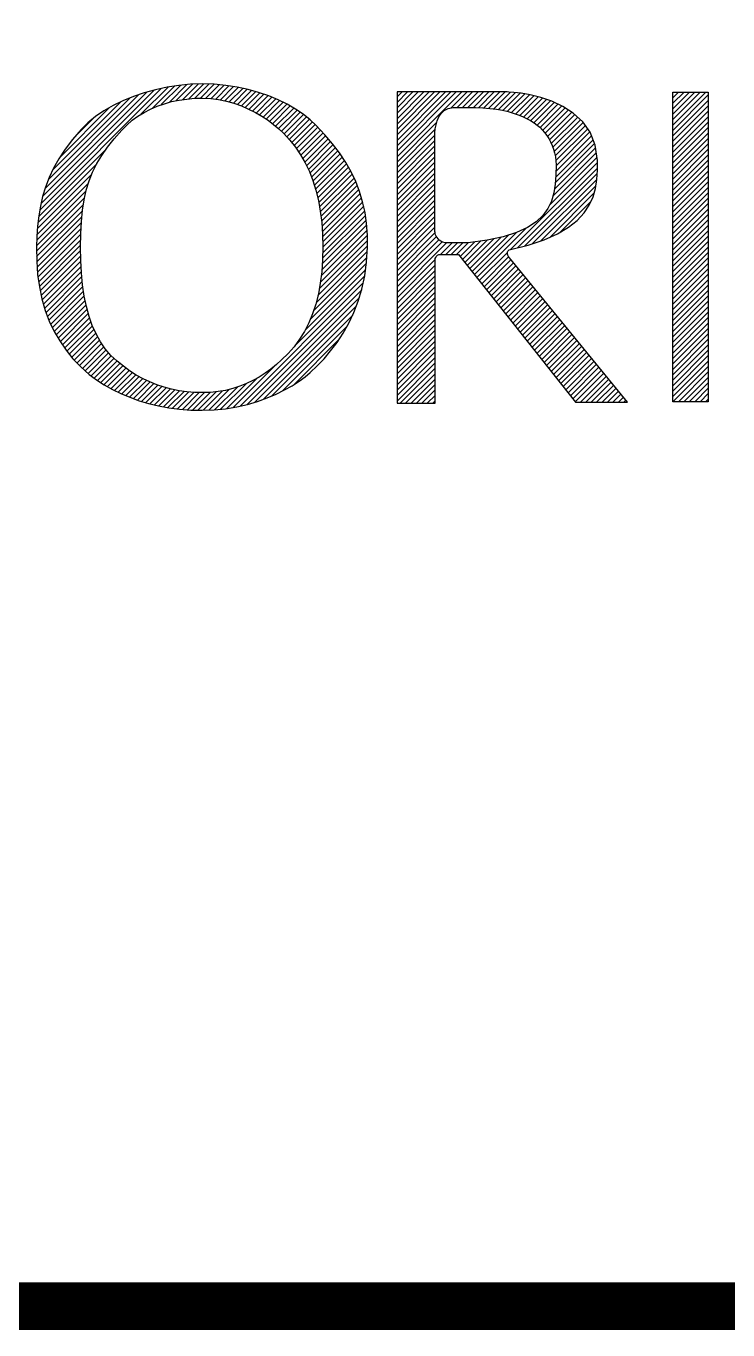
# Model space of a CAD drawing. Header units: millimetres. Extents: x 0 to 841, y 0 to 594.
# Drawn here: x 384.94 to 390.85, y 15.16 to 26.14 of the extents above; entities that cross this region are included whole.
import ezdxf

# ---------------------------------------------------------------- set-up
doc = ezdxf.new("R2010")
doc.units = ezdxf.units.MM
doc.header["$LTSCALE"] = 0.2
doc.layers.add('A1_図面枠', color=7, linetype='Continuous')
doc.layers.add('PTM', color=3, linetype='Continuous')

# ---------------------------------------------------------------- blocks, each defined once
blk = doc.blocks.new('block森村-2')
at = {"color": 0, "linetype": 'Continuous'}
for p, q in [((6209.4, 926), (6321.2, 1037.8)), ((6210.6, 932.2), (6314.7, 1036.3)), ((6212.2, 938.7), (6307.8, 1034.4)), ((6214.3, 945.9), (6300.5, 1032.1)), ((6295.5, 1030.4), (6285.9, 1026.5)), ((6305.5, 1033.8), (6295.5, 1030.4)), ((6302.4, 1014.1), (6327.4, 1039.1)), ((6315.9, 1036.6), (6305.5, 1033.8)), ((6313, 1019.6), (6333.3, 1040)), ((6326.5, 1038.9), (6315.9, 1036.6)), ((6321.2, 1022.9), (6339.1, 1040.7)), ((6337.2, 1040.6), (6326.5, 1038.9)), ((6328.4, 1025), (6344.6, 1041.3)), ((6334.9, 1026.6), (6350, 1041.7)), ((6347.9, 1041.6), (6337.2, 1040.6)), ((6340.9, 1027.6), (6355.2, 1041.8)), ((6346.6, 1028.3), (6360.2, 1041.9)), ((6358.7, 1041.9), (6347.9, 1041.6)), ((6352.1, 1028.8), (6365, 1041.7)), ((6357.2, 1028.9), (6369.9, 1041.6)), ((6369.7, 1041.6), (6358.7, 1041.9)), ((6362.1, 1028.8), (6374.4, 1041.2)), ((6366.9, 1028.6), (6379, 1040.7)), ((6380.4, 1040.6), (6369.7, 1041.6)), ((6371.3, 1028), (6383.4, 1040.1)), ((6375.6, 1027.3), (6387.7, 1039.5)), ((6379.7, 1026.5), (6392, 1038.8)), ((6390.9, 1039), (6380.4, 1040.6)), ((6383.7, 1025.4), (6396.1, 1037.9)), ((6387.5, 1024.3), (6400.2, 1037)), ((6401, 1036.8), (6390.9, 1039)), ((6391.2, 1023), (6404.2, 1036)), ((6394.9, 1021.7), (6408.1, 1034.9)), ((6398.4, 1020.2), (6411.9, 1033.7)), ((6410.7, 1034.1), (6401, 1036.8)), ((6401.8, 1018.6), (6415.6, 1032.4)), ((6405.1, 1017), (6419.3, 1031.2)), ((6420, 1031), (6410.7, 1034.1)), ((6428.7, 1027.3), (6420, 1031)), ((6537.9, 975.1), (6597.4, 1034.6)), ((6537.9, 980.1), (6592.4, 1034.6)), ((6537.9, 985.1), (6587.4, 1034.6)), ((6537.9, 990.1), (6582.4, 1034.6)), ((6537.9, 995.1), (6577.4, 1034.6)), ((6537.9, 1000.1), (6572.5, 1034.6)), ((6537.9, 1005.1), (6567.5, 1034.6)), ((6537.9, 1010), (6562.5, 1034.6)), ((6537.9, 1015), (6557.5, 1034.6)), ((6537.9, 1020), (6552.5, 1034.6)), ((6537.9, 1025), (6547.5, 1034.6)), ((6537.9, 1030), (6542.5, 1034.6)), ((6587.8, 1020.1), (6602.4, 1034.6)), ((6593.2, 1020.4), (6607.4, 1034.6)), ((6598.2, 1020.4), (6612.4, 1034.6)), ((6603.1, 1020.4), (6617.4, 1034.6)), ((6608.1, 1020.4), (6622.3, 1034.6)), ((6613, 1020.3), (6627.3, 1034.6)), ((6617.7, 1020), (6632.3, 1034.6)), ((6622.3, 1019.6), (6637.3, 1034.6)), ((6626.8, 1019.1), (6642.1, 1034.4)), ((6631.1, 1018.4), (6646.7, 1034)), ((6635.3, 1017.6), (6651.1, 1033.5)), ((6639.3, 1016.7), (6655.4, 1032.7)), ((6643.3, 1015.6), (6659.6, 1032)), ((6647, 1014.4), (6663.7, 1031)), ((6791.5, 1004.2), (6821.7, 1034.4)), ((6791.5, 1009.2), (6816.7, 1034.4)), ((6791.5, 1014.2), (6811.7, 1034.4)), ((6791.5, 1019.2), (6806.8, 1034.4)), ((6791.5, 1024.2), (6801.8, 1034.4)), ((6791.5, 1029.2), (6796.8, 1034.4)), ((6791.5, 1034.2), (6791.8, 1034.4)), ((6791.5, 1034.4), (6824, 1034.4)), ((6791.5, 749.9), (6791.5, 1034.4)), ((6791.5, 999.2), (6824, 1031.8)), ((6824, 1034.4), (6824, 749.9)), ((6217.3, 953.8), (6292.6, 1029.2)), ((6221.4, 962.9), (6283.9, 1025.5)), ((6227.8, 974.4), (6273.7, 1020.2)), ((6276.9, 1022), (6268.4, 1017.2)), ((6285.9, 1026.5), (6276.9, 1022)), ((6305.3, 1015.8), (6311.3, 1018.9)), ((6311.3, 1018.9), (6317.5, 1021.5)), ((6317.5, 1021.5), (6324, 1023.8)), ((6324, 1023.8), (6330.7, 1025.7)), ((6330.7, 1025.7), (6337.6, 1027.1)), ((6337.6, 1027.1), (6344.6, 1028.1)), ((6344.6, 1028.1), (6351.8, 1028.8)), ((6351.8, 1028.8), (6359.2, 1029)), ((6359.2, 1029), (6366.6, 1028.6)), ((6366.6, 1028.6), (6373.8, 1027.7)), ((6373.8, 1027.7), (6381, 1026.2)), ((6381, 1026.2), (6388, 1024.2)), ((6388, 1024.2), (6394.8, 1021.7)), ((6394.8, 1021.7), (6401.4, 1018.8)), ((6401.4, 1018.8), (6407.7, 1015.6)), ((6408.4, 1015.2), (6422.9, 1029.7)), ((6411.6, 1013.4), (6426.4, 1028.3)), ((6414.7, 1011.5), (6429.9, 1026.7)), ((6417.7, 1009.5), (6433.2, 1025.1)), ((6420.6, 1007.5), (6436.6, 1023.5)), ((6423.5, 1005.4), (6439.8, 1021.7)), ((6426.2, 1003.2), (6442.9, 1019.8)), ((6437, 1023.3), (6428.7, 1027.3)), ((6444.6, 1018.8), (6437, 1023.3)), ((6451.6, 1014.1), (6444.6, 1018.8)), ((6581.4, 1017.6), (6585, 1019.4)), ((6585, 1019.4), (6589.4, 1020.4)), ((6589.4, 1020.4), (6610.1, 1020.4)), ((6610.1, 1020.4), (6616.9, 1020.1)), ((6616.9, 1020.1), (6623.3, 1019.5)), ((6623.3, 1019.5), (6629.3, 1018.7)), ((6629.3, 1018.7), (6634.9, 1017.7)), ((6650.7, 1013), (6667.7, 1030)), ((6654.2, 1011.5), (6671.6, 1028.9)), ((6657.5, 1009.9), (6675.3, 1027.7)), ((6660.7, 1008.1), (6679, 1026.4)), ((6663.8, 1006.2), (6682.5, 1024.9)), ((6666.7, 1004.1), (6685.9, 1023.4)), ((6669.4, 1001.9), (6689.3, 1021.8)), ((6671.9, 999.4), (6692.5, 1019.9)), ((6791.5, 994.2), (6824, 1026.8)), ((6791.5, 989.3), (6824, 1021.8)), ((6241.1, 992.6), (6259.3, 1010.8)), ((6260.6, 1011.9), (6253.6, 1006.2)), ((6268.4, 1017.2), (6260.6, 1011.9)), ((6289.4, 1004.2), (6294.3, 1008.5)), ((6294.3, 1008.5), (6299.7, 1012.4)), ((6299.7, 1012.4), (6305.3, 1015.8)), ((6407.7, 1015.6), (6413.7, 1012.2)), ((6413.7, 1012.2), (6419.3, 1008.5)), ((6419.3, 1008.5), (6424.5, 1004.6)), ((6429, 1000.9), (6446, 1017.9)), ((6431.6, 998.5), (6449, 1015.9)), ((6434.1, 996), (6451.9, 1013.9)), ((6436.5, 993.4), (6454.7, 1011.7)), ((6438.9, 990.9), (6457.5, 1009.5)), ((6441.1, 988.1), (6460.1, 1007.1)), ((6458, 1009), (6451.6, 1014.1)), ((6463.6, 1003.8), (6458, 1009)), ((6537.9, 970.1), (6574.5, 1006.7)), ((6573.8, 1004.3), (6574.9, 1008.1)), ((6574.9, 1008.1), (6576.5, 1011.7)), ((6576.5, 1011.7), (6578.6, 1014.9)), ((6578.6, 1014.9), (6581.4, 1017.6)), ((6634.9, 1017.7), (6640, 1016.5)), ((6640, 1016.5), (6644.8, 1015.2)), ((6644.8, 1015.2), (6649.2, 1013.6)), ((6649.2, 1013.6), (6653.3, 1012)), ((6653.3, 1012), (6657.1, 1010.1)), ((6657.1, 1010.1), (6660.6, 1008.2)), ((6660.6, 1008.2), (6663.9, 1006.1)), ((6674.2, 996.6), (6695.5, 1018)), ((6676.2, 993.7), (6698.6, 1016)), ((6678.1, 990.6), (6701.4, 1013.9)), ((6679.7, 987.2), (6704, 1011.5)), ((6681.2, 983.7), (6706.6, 1009.1)), ((6682.4, 979.9), (6709.1, 1006.6)), ((6791.5, 984.3), (6824, 1016.8)), ((6791.5, 979.3), (6824, 1011.8)), ((6791.5, 974.3), (6824, 1006.8)), ((6247.6, 1000.2), (6239.7, 991)), ((6253.6, 1006.2), (6247.6, 1000.2)), ((6277.8, 991.6), (6284.8, 999.6)), ((6284.8, 999.6), (6289.4, 1004.2)), ((6424.5, 1004.6), (6429.3, 1000.6)), ((6429.3, 1000.6), (6433.6, 996.6)), ((6433.6, 996.6), (6439.3, 990.4)), ((6443.3, 985.3), (6462.7, 1004.7)), ((6445.5, 982.5), (6465.1, 1002.1)), ((6447.5, 979.5), (6467.5, 999.6)), ((6449.5, 976.5), (6469.9, 997)), ((6451.3, 973.3), (6472.3, 994.3)), ((6471.5, 995.3), (6463.6, 1003.8)), ((6478.6, 986.9), (6471.5, 995.3)), ((6537.9, 965.1), (6573.1, 1000.3)), ((6537.9, 960.2), (6572.6, 994.9)), ((6572.6, 994.1), (6572.7, 997.1)), ((6572.7, 997.1), (6573.1, 1000.6)), ((6573.1, 1000.6), (6573.8, 1004.3)), ((6663.9, 1006.1), (6666.9, 1004)), ((6666.9, 1004), (6669.2, 1002.1)), ((6669.2, 1002.1), (6671.5, 999.8)), ((6671.5, 999.8), (6673.6, 997.4)), ((6673.6, 997.4), (6675.6, 994.7)), ((6675.6, 994.7), (6677.5, 991.7)), ((6683.3, 975.8), (6711.1, 1003.7)), ((6683.9, 971.5), (6713.2, 1000.7)), ((6684.1, 966.6), (6715.3, 997.8)), ((6791.5, 969.3), (6824, 1001.8)), ((6791.5, 964.3), (6824, 996.8)), ((6239.7, 991), (6232.9, 982)), ((6266.4, 976.3), (6271.8, 983.9)), ((6271.8, 983.9), (6277.8, 991.6)), ((6439.3, 990.4), (6444.5, 983.9)), ((6444.5, 983.9), (6449.2, 976.9)), ((6453.1, 970.1), (6474.6, 991.6)), ((6454.7, 966.8), (6476.9, 988.9)), ((6456.4, 963.4), (6479.1, 986.2)), ((6457.9, 959.9), (6481.3, 983.4)), ((6485, 978.5), (6478.6, 986.9)), ((6537.9, 955.2), (6572.7, 989.9)), ((6537.9, 950.2), (6572.7, 985)), ((6572.6, 991.7), (6572.6, 994.1)), ((6572.7, 990.1), (6572.6, 991.7)), ((6572.7, 989.5), (6572.7, 990.1)), ((6677.5, 991.7), (6679.1, 988.6)), ((6679.1, 988.6), (6680.5, 985.4)), ((6680.5, 985.4), (6681.8, 982)), ((6682.6, 945.2), (6720.5, 983.1)), ((6683.4, 951), (6719.6, 987.2)), ((6683.8, 956.4), (6718.2, 990.7)), ((6684, 961.6), (6716.8, 994.3)), ((6791.5, 959.3), (6824, 991.8)), ((6791.5, 954.3), (6824, 986.9)), ((6208.5, 920.1), (6270.5, 982.1)), ((6227.1, 973.2), (6222.2, 964.5)), ((6232.9, 982), (6227.1, 973.2)), ((6261.9, 968.7), (6266.4, 976.3)), ((6449.2, 976.9), (6453.5, 969.4)), ((6459.3, 956.4), (6483.4, 980.5)), ((6460.7, 952.8), (6485.5, 977.6)), ((6461.9, 949), (6487.5, 974.6)), ((6463.1, 945.2), (6489.5, 971.6)), ((6490.7, 969.9), (6485, 978.5)), ((6537.9, 945.2), (6572.7, 980)), ((6537.9, 940.2), (6572.7, 975)), ((6678.4, 931), (6721.7, 974.3)), ((6681.2, 938.9), (6721.1, 978.7)), ((6681.8, 982), (6682.8, 978.5)), ((6682.8, 978.5), (6683.5, 974.9)), ((6683.5, 974.9), (6683.9, 971.3)), ((6683.9, 971.3), (6684.1, 967.6)), ((6791.5, 949.3), (6824, 981.9)), ((6791.5, 944.4), (6824, 976.9)), ((6791.5, 939.4), (6824, 971.9)), ((6207.3, 909), (6257.2, 958.9)), ((6207.9, 914.5), (6261.8, 968.4)), ((6222.2, 964.5), (6218.1, 955.9)), ((6254.8, 952.8), (6258, 960.9)), ((6258, 960.9), (6261.9, 968.7)), ((6453.5, 969.4), (6457.3, 961.5)), ((6457.3, 961.5), (6460.6, 953.1)), ((6464.1, 941.2), (6491.4, 968.6)), ((6465.1, 937.2), (6493.3, 965.4)), ((6466, 933.1), (6495.1, 962.2)), ((6466.7, 928.9), (6496.7, 958.9)), ((6495.7, 961.2), (6490.7, 969.9)), ((6499.9, 952.3), (6495.7, 961.2)), ((6537.9, 935.2), (6572.7, 970)), ((6537.9, 930.2), (6572.7, 965)), ((6537.9, 925.2), (6572.7, 960)), ((6642, 889.6), (6722.1, 969.7)), ((6648.7, 891.4), (6722.1, 964.7)), ((6655.4, 893.1), (6721.9, 959.5)), ((6684, 958.5), (6683.4, 949.9)), ((6684.1, 967.6), (6684, 958.5)), ((6791.5, 934.4), (6824, 966.9)), ((6791.5, 929.4), (6824, 961.9)), ((6207, 903.6), (6254.2, 950.9)), ((6214.7, 947.2), (6212.1, 938.5)), ((6218.1, 955.9), (6214.7, 947.2)), ((6252.2, 944.4), (6254.8, 952.8)), ((6460.6, 953.1), (6463.4, 944.2)), ((6467.5, 924.7), (6498.4, 955.5)), ((6468, 920.2), (6500, 952.2)), ((6468.6, 915.8), (6501.4, 948.6)), ((6503.5, 943.2), (6499.9, 952.3)), ((6537.9, 920.2), (6572.7, 955.1)), ((6537.9, 915.3), (6572.7, 950.1)), ((6662.6, 895.3), (6721.5, 954.2)), ((6670.1, 897.8), (6720.6, 948.3)), ((6683.4, 949.9), (6682.1, 941.9)), ((6791.5, 924.4), (6824, 956.9)), ((6791.5, 919.4), (6824, 951.9)), ((6791.5, 914.4), (6824, 946.9)), ((6206.6, 893.2), (6250.6, 937.3)), ((6206.7, 898.4), (6252.1, 943.7)), ((6212.1, 938.5), (6210.1, 929.7)), ((6248.7, 925.9), (6250.2, 935.5)), ((6250.2, 935.5), (6252.2, 944.4)), ((6463.4, 944.2), (6465.7, 934.8)), ((6465.7, 934.8), (6467.4, 924.9)), ((6469, 911.2), (6502.8, 945)), ((6469.3, 906.5), (6504, 941.3)), ((6469.6, 901.8), (6505.2, 937.4)), ((6506.3, 933.7), (6503.5, 943.2)), ((6537.9, 910.3), (6572.7, 945.1)), ((6537.9, 905.3), (6572.7, 940.1)), ((6537.9, 900.3), (6572.7, 935.1)), ((6678.6, 901.2), (6719.1, 941.8)), ((6682.1, 941.9), (6680, 934.3)), ((6791.5, 909.4), (6824, 942)), ((6791.5, 904.4), (6824, 937)), ((6206.6, 888.2), (6249.6, 931.2)), ((6206.6, 883.3), (6248.7, 925.4)), ((6210.1, 929.7), (6208.6, 920.7)), ((6247.7, 915.6), (6248.7, 925.9)), ((6467.4, 924.9), (6468.7, 914.5)), ((6469.7, 896.9), (6506.4, 933.6)), ((6469.7, 886.9), (6508.2, 925.4)), ((6469.8, 892), (6507.3, 929.5)), ((6508.5, 923.9), (6506.3, 933.7)), ((6510, 913.8), (6508.5, 923.9)), ((6537.9, 895.3), (6572.7, 930.1)), ((6537.9, 890.3), (6572.7, 925.1)), ((6676.7, 927.4), (6672, 921)), ((6680, 934.3), (6676.7, 927.4)), ((6688.3, 906), (6716.2, 933.9)), ((6791.5, 899.5), (6824, 932)), ((6791.5, 894.5), (6824, 927)), ((6206.7, 878.4), (6248.1, 919.8)), ((6207.5, 911.4), (6206.9, 901.9)), ((6207, 873.7), (6247.6, 914.4)), ((6208.6, 920.7), (6207.5, 911.4)), ((6247.1, 904.3), (6247.7, 915.6)), ((6468.7, 914.5), (6469.5, 903.5)), ((6468.8, 871.1), (6510.1, 912.4)), ((6469.2, 876.5), (6509.5, 916.8)), ((6469.5, 881.8), (6508.9, 921.2)), ((6510.7, 903.1), (6510, 913.8)), ((6537.9, 885.3), (6572.7, 920.1)), ((6537.9, 880.3), (6572.7, 915.1)), ((6665.8, 915.2), (6657.8, 910)), ((6672, 921), (6665.8, 915.2)), ((6791.5, 889.5), (6824, 922)), ((6791.5, 884.5), (6824, 917)), ((6791.5, 879.5), (6824, 912)), ((6206.9, 901.9), (6206.5, 892)), ((6207.4, 869.1), (6247.4, 909.1)), ((6207.9, 864.6), (6247.1, 903.9)), ((6208.5, 860.2), (6247.1, 898.8)), ((6247, 892.1), (6247.1, 904.3)), ((6467.5, 859.8), (6510.7, 903.1)), ((6468.2, 865.5), (6510.4, 907.7)), ((6469.5, 903.5), (6469.8, 892)), ((6510.8, 892), (6510.7, 903.1)), ((6537.9, 875.3), (6572.7, 910.2)), ((6537.9, 870.3), (6572.9, 905.4)), ((6537.9, 865.4), (6574.2, 901.7)), ((6537.9, 860.4), (6576.4, 898.8)), ((6572.7, 906.8), (6572.7, 906.9)), ((6572.8, 906.3), (6572.7, 906.8)), ((6572.9, 905.5), (6572.8, 906.3)), ((6573.1, 904.5), (6572.9, 905.5)), ((6573.4, 903.3), (6573.1, 904.5)), ((6574, 902.1), (6573.4, 903.3)), ((6574.7, 900.8), (6574, 902.1)), ((6575.6, 899.6), (6574.7, 900.8)), ((6576.8, 898.4), (6575.6, 899.6)), ((6600.3, 877.9), (6620.9, 898.5)), ((6602.5, 875.1), (6627.3, 899.9)), ((6604.7, 872.3), (6633.6, 901.2)), ((6606.9, 869.5), (6640.6, 903.2)), ((6609.1, 866.7), (6647.9, 905.5)), ((6611.3, 864), (6657, 909.6)), ((6635.5, 901.6), (6620.7, 898.5)), ((6647.8, 905.5), (6635.5, 901.6)), ((6657.8, 910), (6647.8, 905.5)), ((6791.5, 874.5), (6824, 907)), ((6791.5, 869.5), (6824, 902)), ((6206.5, 892), (6206.7, 879.2)), ((6209.1, 855.8), (6247, 893.7)), ((6209.9, 851.7), (6247, 888.8)), ((6247.2, 879.8), (6247, 892.1)), ((6463.5, 840.9), (6510.6, 887.9)), ((6465.2, 847.5), (6510.8, 893.2)), ((6466.4, 853.8), (6510.8, 898.1)), ((6469.8, 892), (6469.5, 880.5)), ((6510, 878.4), (6510.8, 892)), ((6537.9, 855.4), (6579.4, 896.9)), ((6537.9, 850.4), (6583.5, 896)), ((6578.2, 897.4), (6576.8, 898.4)), ((6577.8, 885.3), (6588.5, 896)), ((6580, 896.6), (6578.2, 897.4)), ((6582.2, 896), (6580, 896.6)), ((6603.3, 896), (6582.2, 896)), ((6582.7, 885.3), (6593.5, 896)), ((6587.7, 885.3), (6598.5, 896)), ((6592.7, 885.3), (6603.5, 896.1)), ((6595.9, 883.4), (6609.3, 896.9)), ((6598.1, 880.7), (6615.1, 897.7)), ((6620.7, 898.5), (6603.3, 896)), ((6613.5, 861.2), (6639.4, 887.1)), ((6791.5, 864.5), (6824, 897.1)), ((6791.5, 859.5), (6824, 892.1)), ((6791.5, 854.5), (6824, 887.1)), ((6206.7, 879.2), (6207.5, 867)), ((6210.8, 847.6), (6247.1, 883.9)), ((6211.7, 843.5), (6247.2, 879)), ((6247.8, 868.3), (6247.2, 879.8)), ((6458.2, 825.5), (6509.9, 877.2)), ((6461.2, 833.6), (6510.3, 882.6)), ((6469.5, 880.5), (6468.7, 869.4)), ((6508.3, 865.6), (6510, 878.4)), ((6537.9, 845.4), (6573, 880.5)), ((6537.9, 840.4), (6573, 875.5)), ((6615.8, 858.4), (6640.6, 883.3)), ((6618, 855.6), (6642.8, 880.5)), ((6620.2, 852.8), (6645.1, 877.7)), ((6622.4, 850), (6647.3, 875)), ((6791.5, 849.6), (6824, 882.1)), ((6791.5, 844.6), (6824, 877.1)), ((6207.5, 867), (6209.1, 855.4)), ((6212.8, 839.6), (6247.5, 874.3)), ((6214, 835.8), (6247.7, 869.5)), ((6215.2, 832), (6248.1, 864.9)), ((6248.8, 857.3), (6247.8, 868.3)), ((6444.3, 801.7), (6508.3, 865.7)), ((6453.7, 816), (6509.1, 871.5)), ((6468.7, 869.4), (6467.4, 859)), ((6505.7, 853.5), (6508.3, 865.6)), ((6537.9, 835.4), (6573, 870.5)), ((6537.9, 830.4), (6573, 865.5)), ((6624.6, 847.3), (6649.5, 872.2)), ((6626.8, 844.5), (6651.8, 869.5)), ((6629, 841.7), (6654, 866.7)), ((6631.2, 838.9), (6656.3, 864)), ((6791.5, 839.6), (6824, 872.1)), ((6791.5, 834.6), (6824, 867.1)), ((6209.1, 855.4), (6211.5, 844.4)), ((6216.6, 828.4), (6248.5, 860.4)), ((6217.9, 824.8), (6249, 855.9)), ((6219.5, 821.3), (6249.7, 851.5)), ((6250.3, 847), (6248.8, 857.3)), ((6393.6, 746), (6506.9, 859.3)), ((6400.1, 747.5), (6505.5, 852.9)), ((6467.4, 859), (6465.6, 849)), ((6502.3, 842.3), (6505.7, 853.5)), ((6537.9, 825.4), (6573, 860.5)), ((6537.9, 820.5), (6573, 855.5)), ((6633.4, 836.1), (6658.5, 861.3)), ((6635.6, 833.3), (6660.8, 858.5)), ((6637.8, 830.6), (6663, 855.8)), ((6640, 827.8), (6665.3, 853)), ((6791.5, 829.6), (6824, 862.1)), ((6791.5, 824.6), (6824, 857.1)), ((6791.5, 819.6), (6824, 852.2)), ((6211.5, 844.4), (6214.5, 833.9)), ((6221.1, 818), (6250.3, 847.2)), ((6222.7, 814.6), (6251.1, 843)), ((6224.5, 811.4), (6252, 838.9)), ((6252.3, 837.4), (6250.3, 847)), ((6407.1, 749.6), (6503.3, 845.7)), ((6463.2, 839.6), (6460.3, 830.7)), ((6465.6, 849), (6463.2, 839.6)), ((6498.2, 831.8), (6502.3, 842.3)), ((6537.9, 815.5), (6573, 850.6)), ((6537.9, 810.5), (6573, 845.6)), ((6537.9, 805.5), (6573, 840.6)), ((6642.2, 825), (6667.5, 850.3)), ((6644.4, 822.2), (6669.8, 847.5)), ((6646.6, 819.4), (6672, 844.8)), ((6648.8, 816.7), (6674.2, 842.1)), ((6651, 813.9), (6676.5, 839.3)), ((6791.5, 814.6), (6824, 847.2)), ((6791.5, 809.6), (6824, 842.2)), ((6214.5, 833.9), (6218.2, 824)), ((6226.3, 808.2), (6253, 834.9)), ((6228.2, 805.1), (6254, 831)), ((6230.3, 802.2), (6255.2, 827.1)), ((6254.8, 828.3), (6252.3, 837.4)), ((6257.7, 820), (6254.8, 828.3)), ((6414.7, 752.1), (6500.6, 838.1)), ((6422.9, 755.3), (6497.2, 829.6)), ((6460.3, 830.7), (6456.9, 822.4)), ((6493.5, 822), (6498.2, 831.8)), ((6537.9, 800.5), (6573, 835.6)), ((6537.9, 795.5), (6573, 830.6)), ((6653.3, 811.1), (6678.7, 836.6)), ((6655.5, 808.3), (6681, 833.8)), ((6657.7, 805.5), (6683.2, 831.1)), ((6659.9, 802.7), (6685.5, 828.3)), ((6791.5, 804.7), (6824, 837.2)), ((6791.5, 799.7), (6824, 832.2)), ((6791.5, 794.7), (6824, 827.2)), ((6218.2, 824), (6222.7, 814.6)), ((6232.3, 799.2), (6256.5, 823.4)), ((6234.4, 796.3), (6257.8, 819.7)), ((6236.6, 793.6), (6259.3, 816.3)), ((6261.2, 812.2), (6257.7, 820)), ((6432.2, 759.6), (6492.3, 819.7)), ((6456.9, 822.4), (6452.9, 814.6)), ((6488.4, 812.8), (6493.5, 822)), ((6537.9, 790.5), (6573, 825.6)), ((6537.9, 785.5), (6573, 820.6)), ((6537.9, 780.5), (6573, 815.6)), ((6662.1, 800), (6687.7, 825.6)), ((6664.3, 797.2), (6690, 822.8)), ((6666.5, 794.4), (6692.2, 820.1)), ((6668.7, 791.6), (6694.4, 817.4)), ((6791.5, 789.7), (6824, 822.2)), ((6791.5, 784.7), (6824, 817.2)), ((6222.7, 814.6), (6227.8, 805.8)), ((6227.8, 805.8), (6233.6, 797.4)), ((6238.9, 790.8), (6260.9, 812.8)), ((6241.2, 788.2), (6262.6, 809.6)), ((6243.7, 785.6), (6264.4, 806.4)), ((6246.1, 783.1), (6266.3, 803.3)), ((6265.2, 805), (6261.2, 812.2)), ((6269.7, 798.4), (6265.2, 805)), ((6448.4, 807.3), (6443.4, 800.5)), ((6443.6, 766), (6484.5, 807)), ((6452.9, 814.6), (6448.4, 807.3)), ((6476.9, 796.6), (6482.8, 804.4)), ((6482.8, 804.4), (6488.4, 812.8)), ((6537.9, 775.6), (6573, 810.6)), ((6537.9, 770.6), (6573, 805.7)), ((6670.9, 788.8), (6696.7, 814.6)), ((6673.1, 786), (6698.9, 811.9)), ((6675.3, 783.3), (6701.2, 809.1)), ((6677.5, 780.5), (6703.4, 806.4)), ((6679.7, 777.7), (6705.7, 803.6)), ((6791.5, 779.7), (6824, 812.2)), ((6791.5, 774.7), (6824, 807.3)), ((6233.6, 797.4), (6240, 789.5)), ((6248.6, 780.6), (6268.4, 800.4)), ((6251.2, 778.3), (6270.5, 797.5)), ((6253.9, 775.9), (6272.8, 794.9)), ((6256.7, 773.7), (6275.2, 792.2)), ((6274.9, 792.5), (6269.7, 798.4)), ((6280.6, 787.1), (6274.9, 792.5)), ((6437.9, 794.3), (6431.8, 788.5)), ((6443.4, 800.5), (6437.9, 794.3)), ((6470.8, 789.4), (6476.9, 796.6)), ((6537.9, 765.6), (6573, 800.7)), ((6537.9, 760.6), (6573, 795.7)), ((6537.9, 755.6), (6573, 790.7)), ((6681.9, 774.9), (6707.9, 800.9)), ((6684.1, 772.1), (6710.2, 798.1)), ((6686.3, 769.3), (6712.4, 795.4)), ((6688.5, 766.6), (6714.7, 792.7)), ((6791.5, 769.7), (6824, 802.3)), ((6791.5, 764.7), (6824, 797.3)), ((6791.5, 759.8), (6824, 792.3)), ((6240, 789.5), (6247.1, 782.1)), ((6247.1, 782.1), (6254.8, 775.1)), ((6259.6, 771.6), (6277.7, 789.8)), ((6262.5, 769.6), (6280.3, 787.3)), ((6265.5, 767.6), (6283, 785.1)), ((6268.6, 765.7), (6285.8, 782.9)), ((6271.8, 763.9), (6288.7, 780.8)), ((6275, 762.1), (6291.6, 778.7)), ((6286.3, 782.5), (6280.6, 787.1)), ((6292.1, 778.3), (6286.3, 782.5)), ((6387.3, 744.7), (6425.8, 783.2)), ((6421.9, 780), (6416.6, 776.2)), ((6427, 784.1), (6421.9, 780)), ((6431.8, 788.5), (6427, 784.1)), ((6458.2, 776.9), (6464.5, 782.9)), ((6464.5, 782.9), (6470.8, 789.4)), ((6537.9, 750.6), (6573, 785.7)), ((6540.8, 748.5), (6573, 780.7)), ((6690.8, 763.8), (6716.9, 789.9)), ((6693, 761), (6719.1, 787.2)), ((6695.2, 758.2), (6721.4, 784.4)), ((6697.4, 755.4), (6723.6, 781.7)), ((6699.6, 752.6), (6725.9, 778.9)), ((6791.5, 754.8), (6824, 787.3)), ((6791.6, 749.9), (6824, 782.3)), ((6254.8, 775.1), (6261.6, 770.2)), ((6261.6, 770.2), (6268.7, 765.6)), ((6278.2, 760.4), (6294.6, 776.7)), ((6281.6, 758.7), (6297.7, 774.8)), ((6285, 757.1), (6300.9, 773)), ((6288.5, 755.6), (6304.1, 771.3)), ((6292, 754.1), (6307.5, 769.6)), ((6298.2, 774.5), (6292.1, 778.3)), ((6295.6, 752.8), (6310.9, 768.1)), ((6304.4, 771.1), (6298.2, 774.5)), ((6310.7, 768.1), (6304.4, 771.1)), ((6317.2, 765.5), (6310.7, 768.1)), ((6381.3, 743.7), (6409.2, 771.5)), ((6405.4, 769.4), (6399.5, 766.6)), ((6411.1, 772.6), (6405.4, 769.4)), ((6416.6, 776.2), (6411.1, 772.6)), ((6441.5, 764.7), (6447.8, 768.8)), ((6447.8, 768.8), (6453.4, 772.8)), ((6453.4, 772.8), (6458.2, 776.9)), ((6545.8, 748.5), (6573, 775.7)), ((6550.8, 748.5), (6573, 770.7)), ((6701.8, 749.9), (6728.1, 776.2)), ((6706.5, 749.5), (6730.4, 773.4)), ((6711.4, 749.5), (6732.6, 770.7)), ((6716.4, 749.5), (6734.9, 768)), ((6796.6, 749.9), (6824, 777.3)), ((6801.6, 749.9), (6824, 772.3)), ((6806.6, 749.9), (6824, 767.3)), ((6268.7, 765.6), (6276.2, 761.3)), ((6276.2, 761.3), (6284, 757.5)), ((6284, 757.5), (6292.2, 754)), ((6299.3, 751.5), (6314.4, 766.6)), ((6303, 750.2), (6318, 765.2)), ((6306.9, 749.1), (6321.8, 764)), ((6310.8, 748), (6325.6, 762.8)), ((6314.8, 747), (6329.6, 761.8)), ((6323.9, 763.3), (6317.2, 765.5)), ((6318.8, 746.1), (6333.6, 760.9)), ((6323.1, 745.3), (6337.8, 760.1)), ((6330.6, 761.5), (6323.9, 763.3)), ((6327.3, 744.5), (6342.2, 759.4)), ((6337.6, 760.1), (6330.6, 761.5)), ((6331.6, 743.9), (6346.6, 758.9)), ((6336.1, 743.4), (6351.2, 758.5)), ((6344.7, 759.1), (6337.6, 760.1)), ((6340.6, 742.9), (6356.1, 758.4)), ((6351.9, 758.5), (6344.7, 759.1)), ((6345.2, 742.6), (6361, 758.3)), ((6350, 742.3), (6366.2, 758.5)), ((6359.2, 758.3), (6351.9, 758.5)), ((6354.8, 742.2), (6371.7, 759.1)), ((6366.5, 758.5), (6359.2, 758.3)), ((6359.8, 742.1), (6377.6, 760)), ((6364.9, 742.3), (6384, 761.4)), ((6373.5, 759.3), (6366.5, 758.5)), ((6370.1, 742.5), (6391.1, 763.4)), ((6380.3, 760.4), (6373.5, 759.3)), ((6375.7, 743.1), (6399.1, 766.4)), ((6386.9, 762.1), (6380.3, 760.4)), ((6393.3, 764.1), (6386.9, 762.1)), ((6399.5, 766.6), (6393.3, 764.1)), ((6418.5, 753.5), (6426.8, 757)), ((6426.8, 757), (6434.5, 760.8)), ((6434.5, 760.8), (6441.5, 764.7)), ((6555.8, 748.5), (6573, 765.7)), ((6560.7, 748.5), (6573, 760.8)), ((6565.7, 748.5), (6573, 755.8)), ((6721.4, 749.5), (6737.1, 765.2)), ((6726.4, 749.5), (6739.3, 762.5)), ((6731.4, 749.5), (6741.6, 759.7)), ((6736.4, 749.5), (6743.8, 757)), ((6811.6, 749.9), (6824, 762.3)), ((6816.6, 749.9), (6824, 757.4)), ((6292.2, 754), (6300.7, 750.9)), ((6300.7, 750.9), (6309.5, 748.3)), ((6309.5, 748.3), (6318.7, 746.1)), ((6318.7, 746.1), (6328.2, 744.4)), ((6328.2, 744.4), (6338, 743.1)), ((6338, 743.1), (6348.2, 742.3)), ((6369.7, 742.4), (6380.3, 743.5)), ((6380.3, 743.5), (6390.5, 745.3)), ((6390.5, 745.3), (6400.3, 747.5)), ((6400.3, 747.5), (6409.7, 750.3)), ((6409.7, 750.3), (6418.5, 753.5)), ((6570.7, 748.5), (6573, 750.8)), ((6741.4, 749.5), (6746.1, 754.2)), ((6746.4, 749.5), (6748.3, 751.5)), ((6824, 749.9), (6791.5, 749.9)), ((6821.6, 749.9), (6824, 752.4)), ((6348.2, 742.3), (6358.7, 742.1)), ((6358.7, 742.1), (6369.7, 742.4))]:
    blk.add_line(p, q, dxfattribs=at)
blk.add_lwpolyline([(6576.9, 885.2), (6577.4, 885.3), (6577.8, 885.3), (6578.1, 885.3), (6578.2, 885.3), (6594.5, 885.3), (6702, 749.5), (6749.9, 749.5), (6641.4, 882.2), (6640.5, 883.5), (6639.9, 884.6), (6639.5, 885.6), (6639.4, 886.5), (6639.4, 887.2), (6639.6, 887.8), (6639.9, 888.3), (6640.2, 888.7), (6640.5, 889), (6640.8, 889.2), (6641, 889.4), (6641.1, 889.4), (6658.4, 893.9), (6673.1, 898.8), (6685.4, 904.3), (6695.5, 910.2), (6703.6, 916.6), (6709.9, 923.4), (6714.7, 930.5), (6718.1, 938.1), (6720.3, 946), (6721.5, 954.2), (6722.1, 962.7), (6722.1, 971.6), (6720.2, 985.6), (6715.5, 997.5), (6708.6, 1007.2), (6700, 1015.1), (6690.4, 1021.3), (6680.2, 1026), (6670, 1029.5), (6660.4, 1031.9), (6652, 1033.4), (6645.2, 1034.2), (6640.8, 1034.5), (6639.2, 1034.6), (6537.9, 1034.6), (6537.9, 748.5), (6573, 748.5), (6573, 880.3), (6573.1, 881.6), (6573.5, 882.6), (6573.9, 883.5), (6574.4, 884.1), (6575.1, 884.6), (6575.7, 884.9), (6576.3, 885.1)], close=True, dxfattribs=at)
blk.add_lwpolyline([(6572.7, 906.9), (6572.7, 989.5)], dxfattribs=at)

msp = doc.modelspace()

# ---------------------------------------------------------------- linework, layer by layer
at = {"layer": 'A1_図面枠', "linetype": 'ByBlock', "lineweight": -2, "const_width": 0.4}
msp.add_lwpolyline([(24.74, 578.862), (816.26, 578.862), (816.26, 15.362), (24.74, 15.362)], close=True, dxfattribs=at)

# ---------------------------------------------------------------- block references
at = {"layer": 'PTM', "linetype": 'ByBlock', "lineweight": -2, "xscale": 0.009166666250000002, "yscale": 0.009166666250000002, "zscale": 0.009166666250000002}
msp.add_blockref('block森村-2', (328.132, 16.105), dxfattribs=at)

doc.saveas('drawing.dxf')
